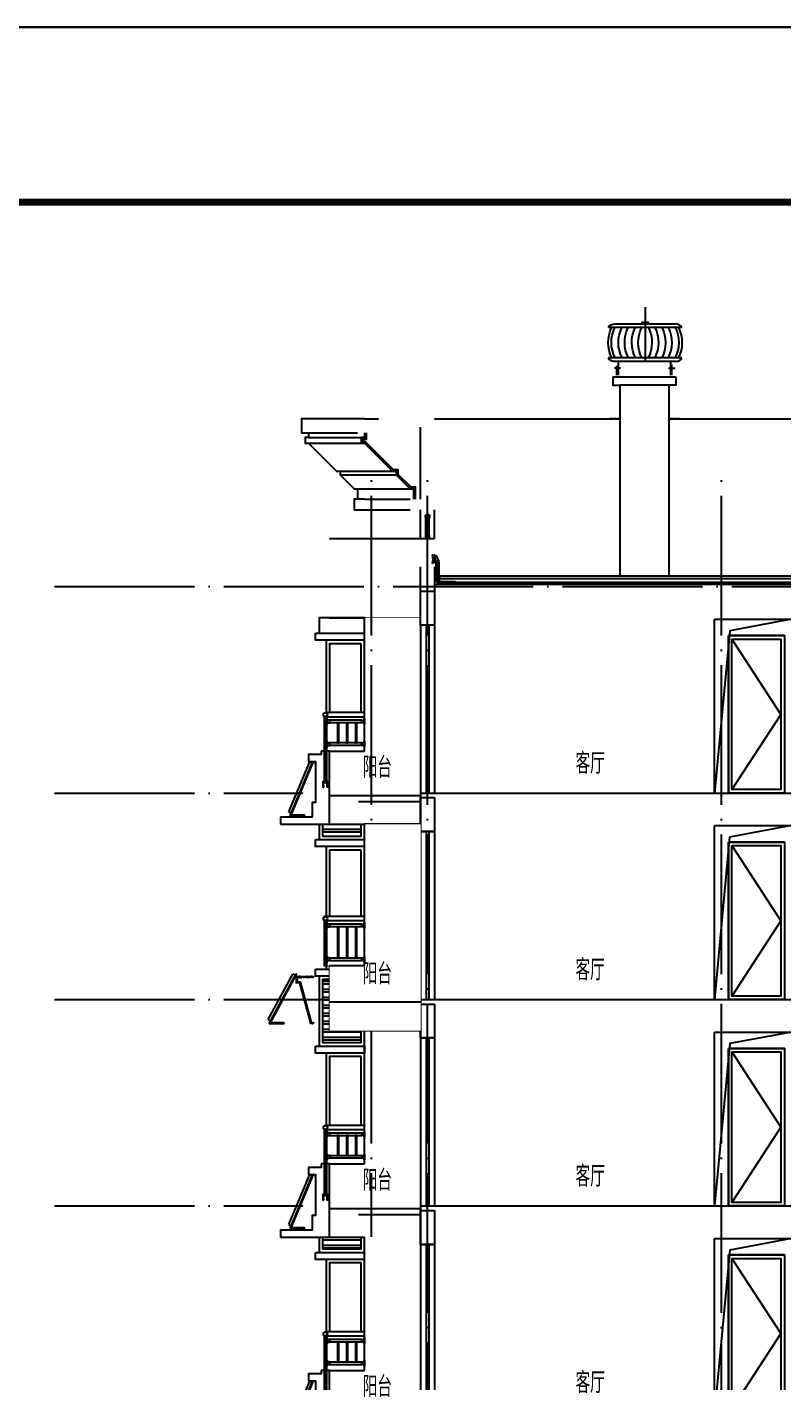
# Model space of a CAD drawing. Extents: x -12446 to 284554, y -295110 to 165007.
# Drawn here: x 242558 to 253361, y -209372 to -190010 of the extents above; entities that cross this region are included whole.
import ezdxf

# ---------------------------------------------------------------- set-up
doc = ezdxf.new("R2010")
doc.units = 0
doc.header["$LTSCALE"] = 1000
for name, pattern in [('AX-14-E$0$DASH', [0.35, 0.25, -0.1]), ('AX-14-E$0$DOT', [0.25, 0, -0.25]), ('AX-14-E$0$DOTE', [2.42, 2, -0.2, 0.02, -0.2])]:
    doc.linetypes.add(name, pattern=pattern)
doc.layers.get('0').update_dxf_attribs({"linetype": 'CONTINUOUS'})
doc.layers.get('Defpoints').update_dxf_attribs({"linetype": 'CONTINUOUS'})
for name, color, linetype in [('A-Anno-Note', 241, 'CONTINUOUS'), ('A-Detl-Thin', 131, 'CONTINUOUS'), ('AX-14-E$0$A-Anno-Dims', 3, 'CONTINUOUS'), ('AX-14-E$0$A-Detl-Fine', 152, 'CONTINUOUS'), ('AX-14-E$0$A-Detl-Patt', 8, 'CONTINUOUS'), ('AX-14-E$0$A-Detl-Thin', 131, 'CONTINUOUS'), ('AX-14-E$0$A-Detl-Wide', 210, 'CONTINUOUS'), ('AX-14-E$0$A-elev-HRAL', 61, 'CONTINUOUS'), ('AX-14-E$0$A-TEXT', 7, 'CONTINUOUS'), ('AX-14-E$0$A-Wall-paint', 253, 'CONTINUOUS'), ('AX-14-E$0$AX-31-B01$0$A-Grid-Iden', 11, 'CONTINUOUS'), ('AX-14-E$0$Ax-T-D(ZZ)$0$A-Detl-Thin', 131, 'CONTINUOUS'), ('AX-14-E$0$Ax-T-D(ZZ)$0$AX-T-TY$0$AX-D-TY$0$Ax-00-D（2015.09.30yiqian)$0$Ax-00-D01-D04$0$A-Detl-Thin', 131, 'CONTINUOUS'), ('AX-14-E$0$Ax-T-D(ZZ)$0$AX-T-TY$0$AX-D-TY$0$Ax-00-D（2015.09.30yiqian)$0$Ax-00-D01-D04$0$A-Wall', 2, 'CONTINUOUS'), ('AX-14-E$0$Ax-T-D(ZZ)$0$AX-T-TY$0$AX-D-TY$0$Ax-00-D（2015.09.30yiqian)$0$Ax-00-D01-D04$0$A-Wall-Patt', 13, 'CONTINUOUS'), ('AX-14-E$0$Ax-T-D(ZZ)$0$Ax-Z-Detl-T17$0$A-Wall-paint', 253, 'CONTINUOUS'), ('AX-14-E$0$Ax-T-D00$0$Ax-T-D$0$Ax-T-GC$0$A-Detl-Medm', 40, 'CONTINUOUS'), ('AX-14-E$0$Ax-T-D00$0$Ax-T-D$0$Ax-T-GC$0$Ax-D17-01~02-D01~05$0$A-Detl-Thin', 131, 'CONTINUOUS'), ('AX-14-E$0$Ax-T-D00$0$Ax-T-D$0$埋件', 252, 'CONTINUOUS'), ('AX-14-E$0$Ax-T-D00$0$Ax-T-D$0$栏杆型材', 82, 'CONTINUOUS'), ('AX-14-E$0$Ax-T-D00$0$Ax-Z-Detl-Y19$0$A-Detl-Thin', 131, 'CONTINUOUS'), ('AX-14-E$0$Ax-T-D00$0$Ax-Z-Detl-Y19$0$AX-YBJ-D01$0$Ax-D01-T4$0$A-Detl-Thin', 131, 'CONTINUOUS'), ('AX-14-E$0$Ax-T-D00$0$Ax-Z-Detl-Y81$0$A-Detl-Patt', 8, 'CONTINUOUS'), ('AX-14-E$0$AX-T-LMCZ-Z$1$AX-13-E01-E03$0$家具与填充', 251, 'CONTINUOUS'), ('AX-14-E$0$PUB_HATCH', 8, 'CONTINUOUS'), ('AX-14-E$0$栏杆型材', 82, 'CONTINUOUS'), ('AX-14-E$0$阳台栏杆扶手', 82, 'CONTINUOUS'), ('AX-31-B01$0$A-Grid-Iden', 11, 'CONTINUOUS')]:
    doc.layers.add(name, color=color, linetype=linetype)
doc.layers.add('AX-14-E$0$A-Grid', color=222, linetype='AX-14-E$0$DOTE', plot=False)
doc.layers.add('AX-14-E$0$X-Asst', color=7, linetype='CONTINUOUS', plot=False)
doc.layers.add('AX-14-E$0$GASK', color=7, linetype='CONTINUOUS', lineweight=9)
doc.styles.add('AX-14-E$0$SZUL_HZ', font='xcsg.shx', dxfattribs={"width": 0.8, "bigfont": 'HZTXT.shx'})

# ---------------------------------------------------------------- blocks, each defined once
blk = doc.blocks.new('*U181')
at = {"color": 4}
blk.add_lwpolyline([(-831, -10), (10, -10), (10, 584), (-831, 584)], close=True, dxfattribs=at)
at = {"color": 4, "const_width": 1}
blk.add_lwpolyline([(-806, 0), (0, 0), (0, 574), (-806, 574)], close=True, dxfattribs=at)
blk = doc.blocks.new('AX-14-E$0$A$C2AAC30CF')
at = {"layer": 'AX-14-E$0$A-Detl-Fine', "ltscale": 0.04}
for p, q in [((-60, 1), (-65, 0)), ((-60, -1), (-65, 0)), ((0, 1), (-60, 1)), ((0, -1), (-60, -1))]:
    blk.add_line(p, q, dxfattribs=at)
blk.add_lwpolyline([(0, -5), (2, -5), (2, 5), (0, 5)], close=True, dxfattribs=at)
blk = doc.blocks.new('AX-14-E$0$A$C66B61CA1')
at = {"layer": 'AX-14-E$0$A-Detl-Fine', "ltscale": 0.04}
h = blk.add_hatch(dxfattribs=at)
h.set_pattern_fill('_U', color=256, scale=5, angle=45, double=1, pattern_type=0)
h.set_pattern_definition([(45, (-41315.972, -17054.051), (-3.5355339, 3.5355339), []), (135, (-41315.972, -17054.051), (-3.5355339, -3.5355339), [])])
h.paths.add_polyline_path([(-60, 82), (-60, 100), (-90, 100), (-90, 52), (-66, 38), (-65, 40), (-56, 35), (-57, 33), (-47, 27, 0.164269)])
at = {"layer": 'AX-14-E$0$A-Anno-Dims', "ltscale": 0.04}
for p in [(-90, 100), (-60, 100), (-90, 0), (-60, 0)]:
    blk.add_point(p, dxfattribs=at)
at = {"layer": 'AX-14-E$0$A-Detl-Fine', "ltscale": 0.04}
for p, q in [((-23, 13), (-90, 52)), ((-30, 6), (-90, 40)), ((-40, 0), (-90, 29)), ((-60, 100), (-60, 82)), ((-47, 27), (-20, 12)), ((-30, 0), (-30, 6)), ((-20, 0), (-20, 12))]:
    blk.add_line(p, q, dxfattribs=at)
at = {"layer": 'AX-14-E$0$A-Detl-Fine', "ltscale": 0.5, "const_width": 5}
for points in [[(-35, 0), (-35, 3), (-88, 34)], [(-25, 0), (-25, 9), (-83, 42)]]:
    blk.add_lwpolyline(points, dxfattribs=at)
at = {"layer": 'AX-14-E$0$A-Detl-Fine', "ltscale": 0.04}
blk.add_arc((-135, 35), 88.7, 354.9776, 32.292, dxfattribs=at)
at = {"layer": 'AX-14-E$0$A-Detl-Thin', "ltscale": 0.04}
for p, q in [((-40, 100), (-40, 100)), ((-40, 100), (0, 17)), ((0, 0), (0, 17))]:
    blk.add_line(p, q, dxfattribs=at)
at = {"layer": 'AX-14-E$0$A-Detl-Fine', "ltscale": 0.04, "rotation": 60.00000000000002}
blk.add_blockref('AX-14-E$0$A$C2AAC30CF', (-62, 36), dxfattribs=at)
blk = doc.blocks.new('*U402')
at = {"layer": 'AX-14-E$0$A-Detl-Patt', "ltscale": 0.04}
h = blk.add_hatch(dxfattribs=at)
h.set_pattern_fill('_U', color=256, scale=5, angle=45, double=1, pattern_type=0)
h.set_pattern_definition([(45, (-38195.8244, -16524.051), (-3.5355339, 3.5355339), []), (135, (-38195.8244, -16524.051), (-3.5355339, -3.5355339), [])])
h.paths.add_polyline_path([(70, 220, -0.414214), (60, 230), (60, 142, 0.085164), (70, 140)])
at = {"layer": 'AX-14-E$0$A-Detl-Fine', "ltscale": 0.04}
for p, q in [((70, 140), (70, 220)), ((290, 135), (306, 125)), ((290, 120), (290, 130))]:
    blk.add_line(p, q, dxfattribs=at)
for points in [[(20, 414), (20, 170, 0.414214), (70, 120), (5200, 120)], [(30, 414), (30, 170, 0.414214), (70, 130), (290, 130)], [(40, 414), (40, 170, 0.414214), (70, 140), (291, 140), (307, 130), (5200, 130)]]:
    blk.add_lwpolyline(points, format="xyb", dxfattribs=at)
at = {"layer": 'AX-14-E$0$A-Detl-Fine', "linetype": 'AX-14-E$0$DASH', "ltscale": 0.5, "const_width": 5}
for points in [[(25, 414), (25, 170, 0.414214), (70, 125), (290, 125)], [(35, 414), (35, 170, 0.414214), (70, 135), (290, 135), (306, 125), (5200, 125)]]:
    blk.add_lwpolyline(points, format="xyb", dxfattribs=at)
at = {"layer": 'AX-14-E$0$A-Detl-Fine', "ltscale": 0.04}
blk.add_lwpolyline([(60, 230), (60, 142)], dxfattribs=at)
at = {"layer": 'AX-14-E$0$A-Detl-Thin', "ltscale": 0.04}
blk.add_line((0, 100), (5200, 100), dxfattribs=at)
blk.add_lwpolyline([(60, 414), (60, 230)], dxfattribs=at)
blk.add_arc((70, 230), 10, 180, 270, dxfattribs=at)
at = {"layer": 'AX-14-E$0$A-Detl-Wide', "ltscale": 0.04}
for p, q in [((70, 220), (5200, 220)), ((70, 220), (70, 180)), ((70, 180), (5200, 180))]:
    blk.add_line(p, q, dxfattribs=at)
at = {"layer": 'AX-14-E$0$X-Asst', "color": 250, "linetype": 'AX-14-E$0$DOT', "ltscale": 1000000.0}
for points in [[(5200, 220), (70, 220), (70, 180), (5200, 180), (5200, 220)], [(5200, 100), (0, 100), (0, 0), (5200, 0), (5200, 100)], [(70, 180), (70, 140), (291, 140), (307, 130), (5200, 130), (5200, 180), (70, 180)]]:
    blk.add_lwpolyline(points, close=True, dxfattribs=at)
at = {"layer": 'AX-14-E$0$A-Anno-Dims', "ltscale": 0.04}
blk.add_blockref('AX-14-E$0$A$C66B61CA1', (60, 414), dxfattribs=at)
blk = doc.blocks.new('AX-14-E$0$aweyhregwe3yeha')
at = {"layer": 'AX-14-E$0$AX-T-LMCZ-Z$1$AX-13-E01-E03$0$家具与填充'}
h = blk.add_hatch(dxfattribs=at)
h.set_pattern_fill('ANSI32', color=256, scale=24, angle=135)
h.set_pattern_definition([(180, (0, 0), (-1e-14, -114.3), []), (180, (-38.1, 38.1), (-1e-14, -114.3), [])])
h.paths.add_polyline_path([(349622, 149885), (350172, 149885), (350172, 150785), (349622, 150785)])
at = {"layer": 'AX-14-E$0$A-Detl-Fine'}
blk.add_lwpolyline([(349622, 149885), (350172, 149885), (350172, 150785), (349622, 150785)], close=True, dxfattribs=at)
at = {"layer": 'AX-14-E$0$A-Detl-Thin'}
for points in [[(349522, 150935), (350222, 150935), (350222, 150835), (349522, 150835)], [(349572, 149835), (350222, 149835), (350222, 150835), (349572, 150835)], [(349522, 149835), (350222, 149835), (350222, 149735), (349522, 149735)]]:
    blk.add_lwpolyline(points, close=True, dxfattribs=at)
blk = doc.blocks.new('AX-14-E$0$Ax-T-D00$0$Ax-T-D$0$M8X80膨胀螺丝')
at = {"layer": 'AX-14-E$0$Ax-T-D00$0$Ax-T-D$0$埋件'}
for p, q in [((-3, 9), (3, 9)), ((-3, -6), (-3, 0)), ((-2, 3), (-2, 6)), ((2, 3), (2, 6)), ((3, -6), (3, 0))]:
    blk.add_line(p, q, dxfattribs=at)
for points in [[(6, 0), (-6, 0), (-6, 1), (6, 1)], [(2, -68), (2, -48), (3, -48), (3, -68), (4, -68), (4, -62), (4, -6), (-4, -6), (-4, -62), (-4, -68), (-3, -68), (-3, -48), (-2, -48), (-2, -68)]]:
    blk.add_lwpolyline(points, close=True, dxfattribs=at)
blk.add_lwpolyline([(3, 3, 0.152179), (4, 3, 0.414214), (5, 3), (5, 6, 0.414214), (4, 6, 0.152179), (3, 6, 0.414214), (2, 6, 0.414214), (2, 6, 0.106972), (-2, 6, 0.414214), (-2, 6, 0.414214), (-3, 6, 0.163695), (-4, 6, 0.414214), (-5, 6), (-5, 3, 0.414214), (-4, 3, 0.163695), (-3, 3, 0.414214), (-2, 3, 0.414214), (-2, 3, 0.106972), (2, 3, 0.414214), (2, 3, 0.414214)], format="xyb", close=True, dxfattribs=at)
for points in [[(5, 1), (5, 2), (-5, 2), (-5, 1)], [(-3, 7), (-3, 9), (-2, 9), (2, 9), (3, 9), (3, 7)], [(-3, -68), (-3, -71), (3, -71), (3, -68)]]:
    blk.add_lwpolyline(points, dxfattribs=at)
for points in [[(4, 7, -0.133077), (3, 7), (-3, 7, -0.130908), (-4, 7)], [(4, 3, 0.133077), (3, 2), (-3, 2, 0.130908), (-4, 3)]]:
    blk.add_lwpolyline(points, format="xyb", dxfattribs=at)
at = {"layer": 'Defpoints', "color": 1}
blk.add_line((0, -76), (0, 14), dxfattribs=at)
blk = doc.blocks.new('AX-14-E$0$Ax-T-D00$0$Ax-T-D$0$80X80X5钢片')
at = {"layer": 'AX-14-E$0$Ax-T-D00$0$Ax-T-D$0$埋件'}
h = blk.add_hatch(dxfattribs=at)
h.set_pattern_fill('ANSI32', color=256)
h.set_pattern_definition([(45, (-121396.7864, -21230.2084), (-3.36759605, 3.36759605), []), (45, (-121394.5413, -21230.2084), (-3.36759605, 3.36759605), [])])
h.paths.add_polyline_path([(-40, 0), (40, 0), (40, 5), (-40, 5)])
blk.add_lwpolyline([(-40, 0), (40, 0), (40, 5), (-40, 5)], close=True, dxfattribs=at)
blk = doc.blocks.new('AX-14-E$0$Ax-T-D(ZZ)$0$A$C1EE92429')
at = {"layer": 'AX-14-E$0$Ax-T-D(ZZ)$0$Ax-Z-Detl-T17$0$A-Wall-paint'}
for p, q in [((19, 0, 0), (346, 778, 0)), ((346, 778, 0), (355, 774, 0)), ((0, 58, 0), (300, 772, 0)), ((336, 756, 0), (300, 772, 0)), ((0, 58, 0), (37, 42, 0)), ((230, 0, 0), (230, 10, 0)), ((19, 0, 0), (230, 0, 0))]:
    blk.add_line(p, q, dxfattribs=at)
at = {"layer": 'AX-14-E$0$Ax-T-D(ZZ)$0$Ax-Z-Detl-T17$0$A-Wall-paint', "elevation": 0}
blk.add_lwpolyline([(230, 10), (34, 10), (355, 774)], dxfattribs=at)
blk = doc.blocks.new('AX-14-E$0$32固定座立面')
at = {"layer": 'AX-14-E$0$栏杆型材', "color": 6, "linetype": 'Continuous'}
blk.add_line((-7, -22), (-7, 22), dxfattribs=at)
blk.add_lwpolyline([(-7, -22, 0.41166), (-10, -19), (-36, -19, -0.41166), (-37, -18), (-37, 18, -0.41166), (-36, 19), (-10, 19, 0.41166), (-7, 22), (-7, 39, -0.41166), (-5, 41), (0, 41), (0, -41), (-5, -41, -0.41166), (-7, -39)], format="xyb", close=True, dxfattribs=at)
blk = doc.blocks.new('AX-14-E$0$4F6S4G56SG6456G1321GDF1G')
at = {"layer": 'AX-14-E$0$A-Detl-Patt'}
blk.add_lwpolyline([(345264, 445643), (344383, 445477), (344164, 443158)], dxfattribs=at)
at = {"layer": 'AX-14-E$0$A-Detl-Thin'}
for p, q in [((339964, 446043), (340164, 446043)), ((340164, 446043), (340164, 445558)), ((340084, 445558), (340084, 443158)), ((340164, 445558), (340164, 443158)), ((344164, 443158), (344164, 445643)), ((344164, 445643), (345264, 445643)), ((344164, 443158), (344164, 445643)), ((345164, 445408), (344364, 445408)), ((344364, 445408), (344364, 443158)), ((344414, 445358), (345114, 444283)), ((345114, 444283), (344414, 443208)), ((340164, 443158), (348164, 443158)), ((339964, 442608), (340164, 442608))]:
    blk.add_line(p, q, dxfattribs=at)
for points in [[(344364, 445408), (345164, 445408), (345164, 443158), (344364, 443158)], [(344414, 445358), (345114, 445358), (345114, 443208), (344414, 443208)]]:
    blk.add_lwpolyline(points, close=True, dxfattribs=at)
at = {"layer": 'AX-14-E$0$A-TEXT', "linetype": 'Continuous', "style": 'AX-14-E$0$SZUL_HZ', "width": 0.7}
blk.add_text('客厅', height=300, dxfattribs=at).set_placement((342179, 443433))
blk.add_wipeout([(339164, 445663), (339964, 445663), (339964, 442913), (339964, 442713), (337964, 442713), (337964, 442813), (338414, 442813), (338414, 443023), (338464, 443023), (338464, 443608), (338364, 443608), (338364, 443708), (338544, 443708), (338544, 443758), (338584, 443758), (338584, 444258), (338575, 444279), (338584, 444300), (338604, 444308), (339164, 444308)]).dxf.layer = 'AX-14-E$0$A-Detl-Thin'
at = {"layer": 'AX-14-E$0$Ax-T-D00$0$Ax-T-D$0$Ax-T-GC$0$Ax-D17-01~02-D01~05$0$A-Detl-Thin'}
h = blk.add_hatch(dxfattribs=at)
h.set_pattern_fill('ANSI32', color=256, style=0)
h.set_pattern_definition([(45, (214579.9354, 422437.778), (-3.36759605, 3.36759605), []), (45, (214582.1804, 422437.778), (-3.36759605, 3.36759605), [])])
edge = h.paths.add_edge_path(flags=17)
edge.add_arc((338604, 444279), 27.5, 0, 360)
edge = h.paths.add_edge_path()
edge.add_arc((338604, 444279), 29, 0, 360)
h = blk.add_hatch(dxfattribs=at)
h.set_pattern_fill('ANSI32', color=5, style=0)
h.set_pattern_definition([(45, (214579.9354, 422542.778), (-3.36759605, 3.36759605), []), (45, (214582.1804, 422542.778), (-3.36759605, 3.36759605), [])])
h.paths.add_polyline_path([(338618, 444225), (338591, 444225), (338591, 444252), (338618, 444252)], flags=16)
h.paths.add_polyline_path([(338619, 444223), (338589, 444223), (338589, 444253), (338619, 444253)])
h = blk.add_hatch(dxfattribs=at)
h.set_pattern_fill('ANSI32', color=256, style=0)
h.set_pattern_definition([(45, (214579.9354, 422436.778), (-3.36759605, 3.36759605), []), (45, (214582.1804, 422436.778), (-3.36759605, 3.36759605), [])])
h.paths.add_polyline_path([(338618, 443320), (338591, 443320), (338591, 443337), (338618, 443337)], flags=16)
h.paths.add_polyline_path([(338619, 443318), (338589, 443318), (338589, 443338), (338619, 443338)])
at = {"layer": 'AX-14-E$0$A-Detl-Thin'}
for p, q in [((339964, 445558), (339964, 446043)), ((339164, 443758), (339164, 445663)), ((340164, 445558), (339964, 445558)), ((339964, 445558), (339964, 443158)), ((340044, 445558), (340044, 443158)), ((338664, 443758), (338544, 443758)), ((338664, 442713), (338664, 443758)), ((338664, 443758), (339164, 443758)), ((338664, 443158), (338664, 443308)), ((339964, 443118), (338664, 443118)), ((339964, 443033), (339079, 443033)), ((339964, 443158), (339964, 443033)), ((339964, 443158), (340164, 443158)), ((339964, 443158), (339964, 443118)), ((339964, 443093), (339964, 442608)), ((337964, 442713), (338464, 442713)), ((338464, 442713), (338664, 442713)), ((338664, 442713), (339164, 442713))]:
    blk.add_line(p, q, dxfattribs=at)
at = {"layer": 'AX-14-E$0$A-elev-HRAL', "ltscale": 10}
for points in [[(338799, 444166, -0.414214), (338800, 444166), (338800, 444164, -0.414214), (338799, 444163), (338774, 444163, -0.414214), (338774, 444164), (338774, 444166, -0.414214), (338774, 444166)], [(338928, 444166, -0.414214), (338929, 444166), (338929, 444164, -0.414214), (338928, 444163), (338903, 444163, -0.414214), (338903, 444164), (338903, 444166, -0.414214), (338903, 444166)], [(339057, 444166, -0.414214), (339058, 444166), (339058, 444164, -0.414214), (339057, 444163), (339032, 444163, -0.414214), (339032, 444164), (339032, 444166, -0.414214), (339032, 444166)]]:
    blk.add_lwpolyline(points, format="xyb", close=True, dxfattribs=at)
for points in [[(338777, 443878), (338796, 443878), (338796, 444163), (338777, 444163)], [(338906, 443878), (338925, 443878), (338925, 444163), (338906, 444163)], [(339035, 443878), (339054, 443878), (339054, 444163), (339035, 444163)]]:
    blk.add_lwpolyline(points, close=True, dxfattribs=at)
at = {"layer": 'AX-14-E$0$Ax-T-D00$0$Ax-T-D$0$Ax-T-GC$0$Ax-D17-01~02-D01~05$0$A-Detl-Thin'}
blk.add_lwpolyline([(338584, 444258), (338584, 443338), (338624, 443338), (338624, 444258)], dxfattribs=at)
at = {"layer": 'AX-14-E$0$Ax-T-D00$0$Ax-T-D$0$Ax-T-GC$0$Ax-D17-01~02-D01~05$0$A-Detl-Thin', "color": 5}
for points in [[(338619, 444223), (338589, 444223), (338589, 444253), (338619, 444253)], [(338618, 444225), (338591, 444225), (338591, 444252), (338618, 444252)], [(338594, 443338), (338614, 443338), (338614, 444223), (338594, 444223)]]:
    blk.add_lwpolyline(points, close=True, dxfattribs=at)
at = {"layer": 'AX-14-E$0$Ax-T-D00$0$Ax-T-D$0$Ax-T-GC$0$Ax-D17-01~02-D01~05$0$A-Detl-Thin'}
for points in [[(338584, 443313), (338624, 443313), (338624, 443338), (338584, 443338)], [(338619, 443318), (338589, 443318), (338589, 443338), (338619, 443338)], [(338618, 443320), (338591, 443320), (338591, 443337), (338618, 443337)]]:
    blk.add_lwpolyline(points, close=True, dxfattribs=at)
for radius in [29, 27.5]:
    blk.add_circle((338604, 444279), radius, dxfattribs=at)
at = {"layer": 'AX-14-E$0$栏杆型材'}
for points in [[(339127, 444198), (338661, 444198), (338661, 444166), (339127, 444166)], [(339127, 443875), (338661, 443875), (338661, 443843), (339127, 443843)]]:
    blk.add_lwpolyline(points, close=True, dxfattribs=at)
at = {"layer": 'AX-14-E$0$阳台栏杆扶手'}
blk.add_lwpolyline([(338624, 444250), (339164, 444250), (339164, 444308), (338604, 444308)], dxfattribs=at)
at = {"layer": 'AX-14-E$0$A-elev-HRAL', "extrusion": (0, 0, -1), "zscale": -1}
for p in [(-338624, 444182), (-338624, 443859)]:
    blk.add_blockref('AX-14-E$0$32固定座立面', p, dxfattribs=at)
at = {"layer": 'AX-14-E$0$A-elev-HRAL'}
for p in [(339164, 444182), (339164, 443859)]:
    blk.add_blockref('AX-14-E$0$32固定座立面', p, dxfattribs=at)
at = {"layer": 'AX-14-E$0$Ax-T-D00$0$Ax-T-D$0$Ax-T-GC$0$A-Detl-Medm', "linetype": 'Continuous'}
blk.add_blockref('AX-14-E$0$Ax-T-D00$0$Ax-T-D$0$M8X80膨胀螺丝', (338574, 443313), dxfattribs=at)
at = {"layer": 'AX-14-E$0$Ax-T-D00$0$Ax-T-D$0$Ax-T-GC$0$A-Detl-Medm', "linetype": 'Continuous', "xscale": -1}
blk.add_blockref('AX-14-E$0$Ax-T-D00$0$Ax-T-D$0$M8X80膨胀螺丝', (338634, 443313), dxfattribs=at)
at = {"layer": 'AX-14-E$0$Ax-T-D00$0$Ax-T-D$0$栏杆型材'}
blk.add_blockref('AX-14-E$0$Ax-T-D00$0$Ax-T-D$0$80X80X5钢片', (338604, 443308), dxfattribs=at)
at = {"layer": 'AX-14-E$0$A-TEXT', "linetype": 'Continuous', "style": 'AX-14-E$0$SZUL_HZ', "width": 0.7}
blk.add_text('阳台', height=300, dxfattribs=at).set_placement((339136, 443375))
blk.add_wipeout([(338464, 443608), (338464, 443023), (338414, 443023), (338414, 442813), (338148, 442813)]).dxf.layer = 'AX-14-E$0$A-Detl-Thin'
at = {"layer": 'AX-14-E$0$A-Detl-Thin'}
blk.add_lwpolyline([(338544, 443758), (338544, 443708), (338364, 443708), (338364, 443608), (338464, 443608), (338464, 443023), (338414, 443023), (338414, 442813), (337964, 442813), (337964, 442713)], dxfattribs=at)
at = {"layer": 'AX-14-E$0$Ax-T-D(ZZ)$0$A-Detl-Thin'}
blk.add_blockref('AX-14-E$0$Ax-T-D(ZZ)$0$A$C1EE92429', (338080, 442833, 0), dxfattribs=at)
blk = doc.blocks.new('*U401')
at = {"color": 4}
blk.add_lwpolyline([(-831, -10), (10, -10), (10, 584), (-831, 584)], close=True, dxfattribs=at)
at = {"color": 4, "const_width": 1}
blk.add_lwpolyline([(-806, 0), (0, 0), (0, 574), (-806, 574)], close=True, dxfattribs=at)
blk = doc.blocks.new('AX-14-E$0$Ax-T-D(ZZ)$0$AX-T-TY$0$AX-D-TY$0$Ax-00-D（2015.09.30yiqian)$0$Ax-00-D01-D04$0$aweweresyty')
at = {"layer": 'AX-14-E$0$Ax-T-D(ZZ)$0$AX-T-TY$0$AX-D-TY$0$Ax-00-D（2015.09.30yiqian)$0$Ax-00-D01-D04$0$A-Detl-Thin'}
for points in [[(-4, 0), (-4, 623)], [(-419, 388), (418, 388)], [(344, 430), (-345, 430)], [(-40, 430), (-40, 445), (36, 445), (36, 430)], [(-419, 41), (419, 41)], [(-356, 0), (356, 0)]]:
    blk.add_lwpolyline(points, dxfattribs=at)
for points in [[(-384, 41, -0.235428), (-385, 388, 1)], [(-419, 388, -0.333588), (-345, 430, 0.276106)], [(-347, 41, -0.235428), (-349, 388, 1)], [(-267, 41, -0.235428), (-269, 388, 1)], [(-195, 41, -0.235428), (-197, 388, 1)], [(-114, 41, -0.235428), (-116, 388, 1)], [(-40, 41, -0.235428), (-42, 388, 1)], [(36, 41, 0.235428), (38, 388, -1)], [(110, 41, 0.235428), (112, 388, -1)], [(191, 41, 0.235428), (193, 388, -1)], [(263, 41, 0.235428), (265, 388, -1)], [(343, 41, 0.235428), (345, 388, -1)], [(418, 388, 0.333588), (344, 430, -0.276106)], [(380, 41, 0.235428), (382, 388, -1)], [(-356, 0, -0.266155), (-419, 41, -1.553488)], [(356, 0, 0.266155), (419, 41, 1.553488)]]:
    blk.add_lwpolyline(points, format="xyb", dxfattribs=at)
at = {"layer": 'AX-14-E$0$Ax-T-D(ZZ)$0$AX-T-TY$0$AX-D-TY$0$Ax-00-D（2015.09.30yiqian)$0$Ax-00-D01-D04$0$A-Wall'}
for points in [[(-289, 0), (-289, -157)], [(302, -157), (302, 0)], [(-267, -74), (-346, -74)], [(-308, -157), (-308, -32)], [(282, -77), (348, -77)], [(324, -157), (324, -50)]]:
    blk.add_lwpolyline(points, dxfattribs=at)
blk = doc.blocks.new('AX-14-E$0$A$C79DB39CC')
at = {"layer": 'AX-14-E$0$Ax-T-D00$0$Ax-Z-Detl-Y81$0$A-Detl-Patt', "ltscale": 0.04}
h = blk.add_hatch(dxfattribs=at)
h.set_pattern_fill('AR-CONC', color=256, scale=20, angle=135)
h.set_pattern_definition([(185, (57640.668, 15194.73), (-23.510676, 28.01893), [3.81, -41.91]), (130, (57640.668, 15194.73), (-22.035401, -32.003578), [3.048, -33.528]), (235.451, (57638.71, 15197.065), (-45.546047, -3.984432), [3.238, -35.618]), (181.1842, (57633.484, 15187.545), (-32.390683, 44.28205), [5.715, -62.865]), (231.6356, (57630.784, 15191.236), (-68.565286, -1.41723), [4.857, -53.427]), (126.184, (57633.484, 15187.545), (-68.565277, -1.417114), [4.572, -50.292]), (156, (57631.688, 15192.934), (-6.979054, 35.90411), [3.81, -41.91]), (101, (57631.688, 15192.934), (-34.788239, -17.307985), [3.048, -33.528]), (206.4514, (57631.106, 15195.926), (-41.767291, 18.596008), [3.238, -35.618]), (172.5, (57640.668, 15194.73), (-12.3946827, -11.5210938), [0, -33.1216, 0, -34.036, 0, -33.655]), (142.5, (57640.668, 15194.73), (-23.6174, -4.7179455), [0, -19.4056, 0, -32.3596, 0, -12.827]), (102.5, (57648.678, 15186.719), (-18.365239, 19.9855726), [0, -12.7, 0, -39.624, 0, -52.578]), (92.5, (57652.27, 15183.127), (-24.544479, 17.352781), [0, -16.51, 0, -26.3144, 0, -37.338])])
h.paths.add_polyline_path([(1600, 1870), (1630, 1870), (1630, 2030), (1562, 2030), (1380, 2212), (1380, 2280), (1312, 2280), (912, 2680), (880, 2680), (880, 2700), (930, 2700), (930, 2790), (900, 2790), (900, 2730), (850, 2730), (850, 2650), (900, 2650), (1300, 2250), (1350, 2250), (1350, 2200), (1550, 2000), (1600, 2000)])
at = {"layer": 'AX-14-E$0$A-Detl-Thin'}
for p, q in [((4449, 3600), (5350, 3600)), ((5300, 3480), (4550, 3480)), ((900, 3000), (1100, 3000)), ((1900, 3000), (4550, 3000)), ((4550, 3000), (4400, 3000)), ((4550, 3000), (4550, 755)), ((5250, 3000), (13200, 3000)), ((5400, 3000), (5250, 3000)), ((5250, 3000), (5250, 755)), ((100, 2800), (800, 2800)), ((100, 2730), (850, 2730)), ((1700, 1850), (1700, 2880)), ((100, 2650), (850, 2650)), ((550, 2250), (1300, 2250)), ((550, 2200), (1350, 2200)), ((800, 2000), (1550, 2000)), ((900, 1850), (1550, 1850)), ((900, 1700), (1100, 1700)), ((1100, 1700), (1550, 1700)), ((1700, 1290), (1700, 1700)), ((1900, 1290), (1900, 1700)), ((400, 1290), (1900, 1290)), ((1700, 1290), (1900, 1290)), ((1700, 535), (1700, 885)), ((1900, 885), (1900, 535))]:
    blk.add_line(p, q, dxfattribs=at)
for points in [[(4449, 3600), (4449, 3480), (4550, 3480), (4550, 3000)], [(5350, 3600), (5350, 3480), (5250, 3480), (5250, 3000)], [(900, 3000), (0, 3000), (0, 2800), (100, 2800)], [(100, 2800), (100, 2730), (50, 2730), (50, 2650), (100, 2650), (500, 2250), (550, 2250), (550, 2200), (750, 2000), (800, 2000), (800, 1850)], [(900, 2800), (900, 2730), (850, 2730), (850, 2650), (900, 2650), (1300, 2250), (1350, 2250), (1350, 2200), (1550, 2000), (1600, 2000), (1600, 1850)], [(925, 2800), (925, 2705), (875, 2705), (875, 2675), (910, 2675), (1310, 2275), (1375, 2275), (1375, 2210), (1560, 2025), (1625, 2025), (1625, 1850)], [(900, 1850), (750, 1850), (750, 1700), (900, 1700)]]:
    blk.add_lwpolyline(points, dxfattribs=at)
at = {"layer": 'AX-14-E$0$Ax-T-D00$0$Ax-Z-Detl-Y19$0$A-Detl-Thin'}
for p, q in [((1775, 1391), (1775, 1589)), ((1775, 1297), (1775, 1589)), ((1825, 1301), (1825, 1589)), ((1825, 1397), (1825, 1589)), ((1775, 1330, 0), (1775, 1337)), ((1825, 1330, 0), (1825, 1313))]:
    blk.add_line(p, q, dxfattribs=at)
at = {"layer": 'AX-14-E$0$Ax-T-D00$0$Ax-Z-Detl-Y19$0$A-Detl-Thin', "ltscale": 0.04}
for points in [[(1775, 1330), (1775, 1290)], [(1825, 1330), (1825, 1290)]]:
    blk.add_lwpolyline(points, dxfattribs=at)
at = {"layer": 'AX-14-E$0$Ax-T-D00$0$Ax-Z-Detl-Y19$0$AX-YBJ-D01$0$Ax-D01-T4$0$A-Detl-Thin', "ltscale": 0.1}
blk.add_lwpolyline([(1815, 1465), (1785, 1465), (1785, 1435), (1815, 1435)], close=True, dxfattribs=at)
for radius in [30, 26]:
    blk.add_circle((1800, 1605), radius, dxfattribs=at)
at = {"layer": 'AX-14-E$0$Ax-T-D(ZZ)$0$AX-T-TY$0$AX-D-TY$0$Ax-00-D（2015.09.30yiqian)$0$Ax-00-D01-D04$0$A-Wall-Patt', "xscale": -1.25, "yscale": 1.25, "zscale": 1.25}
blk.add_blockref('AX-14-E$0$Ax-T-D(ZZ)$0$AX-T-TY$0$AX-D-TY$0$Ax-00-D（2015.09.30yiqian)$0$Ax-00-D01-D04$0$aweweresyty', (4909, 3817), dxfattribs=at)
blk = doc.blocks.new('AX-14-E$0$A$C3C354F62')
at = {"layer": 'AX-14-E$0$A-Wall-paint'}
for p, q in [((65, 819, 0), (56, 816, 0)), ((448, 105), (65, 819, 0)), ((77, 799, 0), (112, 814, 0)), ((466, 163), (112, 814, 0)), ((237, 105), (237, 115)), ((448, 105), (237, 105)), ((466, 163), (430, 147))]:
    blk.add_line(p, q, dxfattribs=at)
blk.add_lwpolyline([(237, 115), (432, 115), (56, 816)], dxfattribs=at)
blk = doc.blocks.new('AX-14-E$0$成品GRC造型板02剖面')
at = {"layer": 'AX-14-E$0$PUB_HATCH'}
h = blk.add_hatch(dxfattribs=at)
h.set_pattern_fill('混凝土', color=256, scale=5, style=0)
h.set_pattern_definition([(50, (-140467.376, 6797.19), (35.863009, -3.137607), [3.75, -41.25]), (355, (-140467.376, 6797.19), (-6.937567, 37.609607), [3, -33]), (100.4514, (-140464.388, 6796.93), (28.925469, 34.471977), [3.1870095, -35.057106]), (46.1842, (-140467.376, 6807.19), (53.362052, -8.275951), [5.625, -61.875]), (96.6356, (-140462.93, 6806.5), (46.733135, 48.705894), [4.780514, -52.58565]), (351.1842, (-140467.376, 6807.19), (46.733097, 48.70593), [4.5, -49.5]), (21, (-140462.376, 6804.69), (29.8453526, -20.1309445), [3.75, -41.25]), (326, (-140462.376, 6804.69), (12.165767, 36.257502), [3, -33]), (71.4514, (-140459.89, 6803.013), (42.0111314, 16.126525), [3.1870095, -35.057106]), (37.5, (-140467.376, 6797.19), (0.6079928, 16.6446927), [0, -32.6, 0, -33.5, 0, -33.125]), (7.5, (-140467.376, 6797.19), (13.1534769, 19.7205856), [0, -19.1, 0, -31.85, 0, -12.625]), (327.5, (-140478.526, 6797.19), (26.6911218, -1.1277436), [0, -12.5, 0, -39, 0, -51.75]), (317.5, (-140483.526, 6797.19), (29.1593085, 5.005249), [0, -16.25, 0, -25.9, 0, -36.75])])
h.paths.add_polyline_path([(50, 640), (-180, 640), (-180, 580), (-135, 580), (21, 0), (50, 0), (50, -20), (0, -20), (0, 0), (-150, 560), (-200, 560), (-200, 660), (50, 660)])
at = {"layer": 'AX-14-E$0$GASK', "color": 4}
blk.add_lwpolyline([(50, 640), (-180, 640), (-180, 580), (-135, 580), (21, 0), (50, 0), (50, -20), (0, -20), (0, 0), (-150, 560), (-200, 560), (-200, 660), (50, 660)], close=True, dxfattribs=at)
blk = doc.blocks.new('AX-14-E$0$A$C4A0100DE')
blk.add_lwpolyline([(1200, 3205), (1200, 1885), (620, 1885), (620, 1185), (620, 1185), (700, 1185), (700, 255), (2000, 255), (2000, 3205)], close=True)
at = {"layer": 'AX-14-E$0$A-Detl-Patt'}
blk.add_lwpolyline([(7300, 3185), (6418, 3018), (6200, 700)], dxfattribs=at)
at = {"layer": 'AX-14-E$0$A-Detl-Thin'}
for p, q in [((2000, 3100), (2000, 3585)), ((2000, 3585), (2200, 3585)), ((2200, 3585), (2200, 3100)), ((2200, 3100), (2000, 3100)), ((2000, 3100), (2000, 700)), ((2080, 3100), (2080, 700)), ((2120, 3100), (2120, 700)), ((2200, 3100), (2200, 700)), ((6200, 700), (6200, 3185)), ((6200, 3185), (7300, 3185)), ((6200, 700), (6200, 3185)), ((7200, 2950), (6400, 2950)), ((6400, 2950), (6400, 700)), ((6450, 2900), (7150, 1825)), ((7150, 1825), (6450, 750)), ((2000, 700), (2000, 575)), ((2000, 700), (2200, 700)), ((2000, 700), (2000, 660)), ((2000, 635), (2000, 150)), ((2200, 700), (10200, 700)), ((700, 255), (1200, 255)), ((2000, 150), (2200, 150))]:
    blk.add_line(p, q, dxfattribs=at)
for points in [[(6400, 2950), (7200, 2950), (7200, 700), (6400, 700)], [(6450, 2900), (7150, 2900), (7150, 750), (6450, 750)]]:
    blk.add_lwpolyline(points, close=True, dxfattribs=at)
blk.add_blockref('AX-14-E$0$成品GRC造型板02剖面', (420, 375))
at = {"layer": 'AX-14-E$0$A-Wall-paint', "xscale": -1}
blk.add_blockref('AX-14-E$0$A$C3C354F62', (286, 250), dxfattribs=at)
at = {"layer": 'AX-14-E$0$A-TEXT', "linetype": 'Continuous', "style": 'AX-14-E$0$SZUL_HZ', "width": 0.7}
blk.add_text('客厅', height=300, dxfattribs=at).set_placement((4214, 974))
blk.add_wipeout([(1200, 3205), (1200, 1885), (620, 1885), (620, 1185), (620, 1185), (700, 1185), (700, 255), (2000, 255), (2000, 3205)]).dxf.layer = 'AX-14-E$0$A-Detl-Thin'
at = {"layer": 'AX-14-E$0$Ax-T-D00$0$Ax-T-D$0$Ax-T-GC$0$Ax-D17-01~02-D01~05$0$A-Detl-Thin'}
h = blk.add_hatch(dxfattribs=at)
h.set_pattern_fill('ANSI32', color=256, style=0)
h.set_pattern_definition([(45, (-123384.425, -19985.681), (-3.36759605, 3.36759605), []), (45, (-123382.18, -19985.681), (-3.36759605, 3.36759605), [])])
edge = h.paths.add_edge_path(flags=17)
edge.add_arc((640, 1856), 27.5, 0, 360)
edge = h.paths.add_edge_path()
edge.add_arc((640, 1856), 29, 0, 360)
h = blk.add_hatch(dxfattribs=at)
h.set_pattern_fill('ANSI32', color=5, style=0)
h.set_pattern_definition([(45, (-123384.425, -19880.681), (-3.36759605, 3.36759605), []), (45, (-123382.18, -19880.681), (-3.36759605, 3.36759605), [])])
h.paths.add_polyline_path([(654, 1801), (626, 1801), (626, 1829), (654, 1829)], flags=16)
h.paths.add_polyline_path([(655, 1800), (625, 1800), (625, 1830), (655, 1830)])
at = {"layer": 'AX-14-E$0$A-Detl-Thin'}
for p, q in [((1200, 1185), (1200, 3205)), ((700, 1185), (1200, 1185)), ((2000, 660), (700, 660))]:
    blk.add_line(p, q, dxfattribs=at)
at = {"layer": 'AX-14-E$0$A-elev-HRAL', "ltscale": 10}
for points in [[(835, 1743, -0.414214), (836, 1742), (836, 1740, -0.414214), (835, 1740), (810, 1740, -0.414214), (810, 1740), (810, 1742, -0.414214), (810, 1743)], [(964, 1743, -0.414214), (965, 1742), (965, 1740, -0.414214), (964, 1740), (939, 1740, -0.414214), (939, 1740), (939, 1742, -0.414214), (939, 1743)], [(1093, 1743, -0.414214), (1094, 1742), (1094, 1740, -0.414214), (1093, 1740), (1068, 1740, -0.414214), (1068, 1740), (1068, 1742, -0.414214), (1068, 1743)]]:
    blk.add_lwpolyline(points, format="xyb", close=True, dxfattribs=at)
for points in [[(813, 1294), (832, 1294), (832, 1740), (813, 1740)], [(942, 1294), (961, 1294), (961, 1740), (942, 1740)], [(1071, 1294), (1090, 1294), (1090, 1740), (1071, 1740)]]:
    blk.add_lwpolyline(points, close=True, dxfattribs=at)
at = {"layer": 'AX-14-E$0$Ax-T-D00$0$Ax-T-D$0$Ax-T-GC$0$Ax-D17-01~02-D01~05$0$A-Detl-Thin'}
blk.add_lwpolyline([(620, 1835), (620, 1185), (660, 1185), (660, 1835)], dxfattribs=at)
at = {"layer": 'AX-14-E$0$Ax-T-D00$0$Ax-T-D$0$Ax-T-GC$0$Ax-D17-01~02-D01~05$0$A-Detl-Thin', "color": 5}
for points in [[(655, 1800), (625, 1800), (625, 1830), (655, 1830)], [(654, 1801), (626, 1801), (626, 1829), (654, 1829)], [(630, 1185), (650, 1185), (650, 1800), (630, 1800)]]:
    blk.add_lwpolyline(points, close=True, dxfattribs=at)
at = {"layer": 'AX-14-E$0$Ax-T-D00$0$Ax-T-D$0$Ax-T-GC$0$Ax-D17-01~02-D01~05$0$A-Detl-Thin'}
blk.add_circle((640, 1856), 29, dxfattribs=at)
at = {"layer": 'AX-14-E$0$栏杆型材'}
for points in [[(1163, 1775), (697, 1775), (697, 1743), (1163, 1743)], [(1163, 1291), (697, 1291), (697, 1259), (1163, 1259)]]:
    blk.add_lwpolyline(points, close=True, dxfattribs=at)
at = {"layer": 'AX-14-E$0$阳台栏杆扶手'}
blk.add_lwpolyline([(660, 1827), (1200, 1827), (1200, 1885), (640, 1885)], dxfattribs=at)
at = {"layer": 'AX-14-E$0$A-elev-HRAL', "extrusion": (0, 0, -1), "zscale": -1}
for p in [(-660, 1759), (-660, 1275)]:
    blk.add_blockref('AX-14-E$0$32固定座立面', p, dxfattribs=at)
at = {"layer": 'AX-14-E$0$A-elev-HRAL'}
for p in [(1200, 1759), (1200, 1275)]:
    blk.add_blockref('AX-14-E$0$32固定座立面', p, dxfattribs=at)
at = {"layer": 'AX-14-E$0$A-TEXT', "linetype": 'Continuous', "style": 'AX-14-E$0$SZUL_HZ', "width": 0.7}
blk.add_text('阳台', height=300, dxfattribs=at).set_placement((1172, 917))
blk = doc.blocks.new('AX-14-E')
at = {"layer": 'AX-14-E$0$A-Detl-Fine'}
for points in [[(247332, -198822), (246882, -198822), (246882, -200472), (247332, -200472)], [(247332, -204722), (246882, -204722), (246882, -206372), (247332, -206372)], [(247332, -207672), (246882, -207672), (246882, -209322), (247332, -209322)]]:
    blk.add_lwpolyline(points, close=True, dxfattribs=at)
at = {"layer": 'AX-14-E$0$A-Detl-Thin'}
blk.add_line((246882, -198452), (248182, -198452), dxfattribs=at)
for points in [[(246732, -198672), (247382, -198672), (247382, -198452), (246732, -198452)], [(246682, -198672), (247382, -198672), (247382, -198772), (246682, -198772)], [(247382, -198772), (246832, -198772), (246832, -200522), (247382, -200522)], [(247382, -204672), (246832, -204672), (246832, -206422), (247382, -206422)], [(247382, -207622), (246832, -207622), (246832, -209372), (247382, -209372)]]:
    blk.add_lwpolyline(points, close=True, dxfattribs=at)
at = {"layer": 'AX-14-E$0$A-Grid'}
for p, q in [((242950, -198007), (263970, -198007)), ((242950, -200957), (263970, -200957)), ((242950, -203907), (263970, -203907)), ((242950, -206857), (263970, -206857))]:
    blk.add_line(p, q, dxfattribs=at)
at = {"layer": 'AX-14-E$0$A-Detl-Thin'}
for name, p in [('*U402', (248382, -198072)), ('AX-14-E$0$aweyhregwe3yeha', (-102840, -351457)), ('AX-14-E$0$aweyhregwe3yeha', (-102840, -357357))]:
    blk.add_blockref(name, p, dxfattribs=at)
for p in [(-91782, -644115), (-91782, -650015)]:
    blk.add_blockref('AX-14-E$0$4F6S4G56SG6456G1321GDF1G', p, dxfattribs=at)
at = {"layer": 'AX-14-E$0$A-Detl-Fine'}
blk.add_lwpolyline([(247332, -201772), (246882, -201772), (246882, -203422), (247332, -203422)], close=True, dxfattribs=at)
at = {"layer": 'AX-14-E$0$A-Detl-Thin'}
for points in [[(225154, -190010), (284554, -190010), (284554, -274110), (225154, -274110)], [(247382, -201722), (246832, -201722), (246832, -203472), (247382, -203472)]]:
    blk.add_lwpolyline(points, close=True, dxfattribs=at)
at = {"layer": 'AX-14-E$0$A-Grid'}
for p, q in [((247482, -261627), (247482, -196459)), ((248282, -261627), (248282, -196459)), ((252482, -261627), (252482, -196459))]:
    blk.add_line(p, q, dxfattribs=at)
at = {"layer": 'AX-14-E$0$A-Detl-Thin'}
for name, p in [('AX-14-E$0$A$C79DB39CC', (246482, -198607)), ('AX-14-E$0$aweyhregwe3yeha', (-102840, -354407))]:
    blk.add_blockref(name, p, dxfattribs=at)
at = {"layer": 'AX-14-E$0$AX-31-B01$0$A-Grid-Iden', "linetype": 'ByBlock', "xscale": 100, "yscale": 100, "zscale": 100, "rotation": 270}
blk.add_blockref('*U401', (226154, -273110), dxfattribs=at)
blk.add_blockref('AX-14-E$0$A$C4A0100DE', (246182, -204607))
at = {"layer": 'AX-14-E$0$A-Detl-Thin'}
blk.add_blockref('AX-14-E$0$4F6S4G56SG6456G1321GDF1G', (-91782, -652965), dxfattribs=at)

msp = doc.modelspace()

# ---------------------------------------------------------------- linework, layer by layer
at = {"layer": 'A-Detl-Thin'}
msp.add_lwpolyline([(225154, -190010), (284554, -190010), (284554, -274110), (225154, -274110)], close=True, dxfattribs=at)

# ---------------------------------------------------------------- block references
at = {"layer": 'AX-31-B01$0$A-Grid-Iden', "linetype": 'ByBlock', "xscale": 100, "yscale": 100, "zscale": 100, "rotation": 270}
msp.add_blockref('*U181', (226154, -273110), dxfattribs=at)

# ---------------------------------------------------------------- next in the draw order: block references
at = {"layer": 'A-Anno-Note'}
msp.add_blockref('AX-14-E', (0, 0), dxfattribs=at)

doc.saveas('drawing.dxf')
